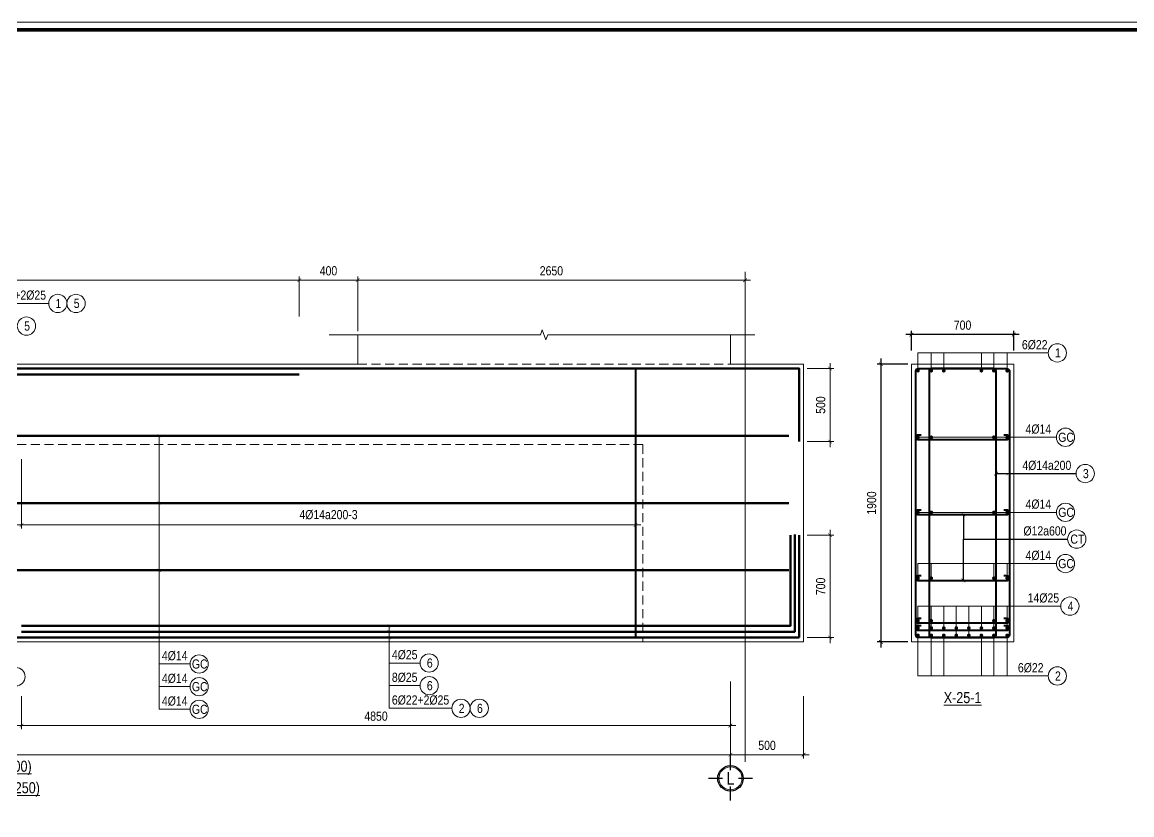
# Model space of a CAD drawing. Header units: millimetres. Extents: x 3014920 to 3563667, y -1638653 to -1356471.
# Drawn here: x 3331030 to 3338621, y -1591736 to -1586316 of the extents above; entities that cross this region are included whole.
import ezdxf
from ezdxf.enums import TextEntityAlignment as Align
from ezdxf.xclip import XClip

# ---------------------------------------------------------------- set-up
doc = ezdxf.new("R2010")
doc.units = ezdxf.units.MM
doc.header["$MEASUREMENT"] = 0
doc.header["$XCLIPFRAME"] = 0
doc.header["$PDMODE"] = 2
for name, pattern in [('6 TANG DIEN HINH 14-15$0$ACAD_ISO10W100', [18, 12, -3, 0, -3]), ('ACAD_ISO04W100', [30, 24, -3, 0, -3]), ('HIDDEN', [0.375, 0.25, -0.125])]:
    doc.linetypes.add(name, pattern=pattern)
doc.layers.get('0').update_dxf_attribs({"lineweight": 9})
doc.layers.get('Defpoints').update_dxf_attribs({"color": 10, "lineweight": 0})
for name, color, linetype, lineweight in [('2', 2, 'Continuous', 20), ('CDAI', 21, 'Continuous', 40), ('CTHEP', 50, 'Continuous', 50), ('DBAO', 90, 'Continuous', 13), ('DGIONG', 130, 'Continuous', 13), ('KTH', 154, 'Continuous', 9), ('Net khuat', 8, 'HIDDEN', 13), ('TEXT', 7, 'Continuous', 15), ('TEXT P X', 1, 'Continuous', 9), ('TRUC', 251, 'ACAD_ISO04W100', 9)]:
    doc.layers.add(name, color=color, linetype=linetype, lineweight=lineweight)
doc.layers.add('8', color=8, linetype='Continuous')
doc.styles.add('HELVECONDENSE', font='VHELVCN_0.TTF')
doc.styles.add('Star-HelCon', font='VHELVCN_0.TTF')
doc.styles.add('TTP-HelCon', font='VHELVCN_0.TTF')
doc.styles.add('VNI-HELVE-CONDENSE', font='VHELVCN_0.TTF')
doc.dimstyles.new('kc-25', dxfattribs={"dimtxt": 62.5, "dimasz": 20, "dimexe": 20, "dimexo": 50, "dimgap": 25, "dimtad": 3, "dimdec": 0, "dimzin": 0, "dimdsep": 46, "dimtxsty": 'VNI-HELVE-CONDENSE', "dimblk": 'DIM', "dimcen": 2.5, "dimclrd": 256, "dimclre": 154, "dimclrt": 7, "dimaunit": 1, "dimadec": 0, "dimazin": 0, "dimtfac": 1, "dimtdec": 0, "dimtix": 1, "dimtmove": 0, "dimatfit": 3, "dimldrblk": 'DOT', "dimfxl": 1, "dimtolj": 1, "dimtzin": 0, "dimarcsym": 0})
doc.dimstyles.new('TTP-25', dxfattribs={"dimscale": 25, "dimtxt": 2.5, "dimasz": 1, "dimexe": 1, "dimexo": 1, "dimgap": 0.09, "dimtad": 0, "dimdec": 4, "dimrnd": 1, "dimzin": 9, "dimdsep": 46, "dimtxsty": 'TTP-HelCon', "dimblk": 'ARCHTICK', "dimcen": 0.09, "dimdle": 1.5, "dimclrd": 256, "dimclre": 256, "dimclrt": 7, "dimadec": 0, "dimazin": 0, "dimtfac": 1, "dimtdec": 4, "dimtmove": 0, "dimatfit": 3, "dimldrblk": 'ARCHTICK', "dimfxl": 1, "dimtvp": 1, "dimtolj": 1, "dimtzin": 0, "dimarcsym": 0})

# ---------------------------------------------------------------- blocks, each defined once
blk = doc.blocks.new('_ArchTick')
at = {"color": 0, "linetype": 'ByBlock', "const_width": 0.15}
blk.add_lwpolyline([(-0.5, -0.5), (0.5, 0.5)], dxfattribs=at)
blk = doc.blocks.new('*D2289')
at = {"layer": 'Defpoints', "color": 0, "transparency": 16777216}
for p in [(3770, -2216.8), (4520, -2216.8), (4520, -2441.8)]:
    blk.add_point(p, dxfattribs=at)
at = {"layer": 'KTH', "lineweight": -2, "transparency": 16777216}
for p, q in [((3770, -2241.8), (3770, -2466.8)), ((4520, -2241.8), (4520, -2466.8)), ((3732.5, -2441.8), (4557.5, -2441.8))]:
    blk.add_line(p, q, dxfattribs=at)
at = {"layer": 'KTH', "lineweight": -2, "transparency": 16777216, "xscale": 25, "yscale": 25, "zscale": 25, "rotation": 180}
blk.add_blockref('_ArchTick', (3770, -2441.8), dxfattribs=at)
at = {"layer": 'KTH', "lineweight": -2, "transparency": 16777216, "xscale": 25, "yscale": 25, "zscale": 25}
blk.add_blockref('_ArchTick', (4520, -2441.8), dxfattribs=at)
at = {"layer": 'KTH', "color": 7, "transparency": 16777216, "insert": (4145, -2377.9), "char_height": 62.5, "attachment_point": 5, "style": 'TTP-HelCon'}
blk.add_mtext('\\A1;750', dxfattribs=at)
blk = doc.blocks.new('*D2291')
at = {"layer": 'Defpoints', "color": 0, "transparency": 16777216}
for p in [(9370, -2114.4), (-1080, -2216.8), (9370, -2641.7)]:
    blk.add_point(p, dxfattribs=at)
at = {"layer": 'KTH', "lineweight": -2, "transparency": 16777216}
for p, q in [((9370, -2139.4), (9370, -2666.7)), ((-1080, -2241.8), (-1080, -2666.7)), ((-1117.5, -2641.7), (9407.5, -2641.7))]:
    blk.add_line(p, q, dxfattribs=at)
at = {"layer": 'KTH', "lineweight": -2, "transparency": 16777216, "xscale": 25, "yscale": 25, "zscale": 25, "rotation": 180}
blk.add_blockref('_ArchTick', (-1080, -2641.7), dxfattribs=at)
at = {"layer": 'KTH', "lineweight": -2, "transparency": 16777216, "xscale": 25, "yscale": 25, "zscale": 25}
blk.add_blockref('_ArchTick', (9370, -2641.7), dxfattribs=at)
at = {"layer": 'KTH', "color": 7, "transparency": 16777216, "insert": (4145, -2577.9), "char_height": 62.5, "attachment_point": 5, "style": 'TTP-HelCon'}
blk.add_mtext('\\A1;10450', dxfattribs=at)
blk = doc.blocks.new('*D2292')
at = {"layer": 'Defpoints', "color": 0, "transparency": 16777216}
for p in [(3770, -594.3), (4520, -594.3), (4520, -1070)]:
    blk.add_point(p, dxfattribs=at)
at = {"layer": 'KTH', "lineweight": -2, "transparency": 16777216}
for p, q in [((3770, -619.3), (3770, -1095)), ((4520, -619.3), (4520, -1095)), ((3732.5, -1070), (4557.5, -1070))]:
    blk.add_line(p, q, dxfattribs=at)
at = {"layer": 'KTH', "lineweight": -2, "transparency": 16777216, "xscale": 25, "yscale": 25, "zscale": 25, "rotation": 180}
blk.add_blockref('_ArchTick', (3770, -1070), dxfattribs=at)
at = {"layer": 'KTH', "lineweight": -2, "transparency": 16777216, "xscale": 25, "yscale": 25, "zscale": 25}
blk.add_blockref('_ArchTick', (4520, -1070), dxfattribs=at)
at = {"layer": 'KTH', "color": 7, "transparency": 16777216, "insert": (4145, -1000.1), "char_height": 62.5, "attachment_point": 5, "style": 'TTP-HelCon'}
blk.add_mtext('\\A1;4Þ14a250-3', dxfattribs=at)
blk = doc.blocks.new('*D2293')
at = {"layer": 'Defpoints', "color": 0, "transparency": 16777216}
for p in [(4520, -2216.8), (9370, -2216.8), (4520, -2441.8)]:
    blk.add_point(p, dxfattribs=at)
at = {"layer": 'KTH', "lineweight": -2, "transparency": 16777216}
for p, q in [((4520, -2241.8), (4520, -2466.8)), ((9370, -2241.8), (9370, -2466.8)), ((9407.5, -2441.8), (4482.5, -2441.8))]:
    blk.add_line(p, q, dxfattribs=at)
at = {"layer": 'KTH', "lineweight": -2, "transparency": 16777216, "xscale": 25, "yscale": 25, "zscale": 25, "rotation": 180}
blk.add_blockref('_ArchTick', (4520, -2441.8), dxfattribs=at)
at = {"layer": 'KTH', "lineweight": -2, "transparency": 16777216, "xscale": 25, "yscale": 25, "zscale": 25}
blk.add_blockref('_ArchTick', (9370, -2441.8), dxfattribs=at)
at = {"layer": 'KTH', "color": 7, "transparency": 16777216, "insert": (6945, -2377.9), "char_height": 62.5, "attachment_point": 5, "style": 'TTP-HelCon'}
blk.add_mtext('\\A1;4850', dxfattribs=at)
blk = doc.blocks.new('*D2294')
at = {"layer": 'Defpoints', "color": 0, "transparency": 16777216}
for p in [(4520, -594.3), (8720, -556.4), (4520, -1070)]:
    blk.add_point(p, dxfattribs=at)
at = {"layer": 'KTH', "lineweight": -2, "transparency": 16777216}
for p, q in [((8720, -581.4), (8720, -1095)), ((4520, -619.3), (4520, -1095)), ((8757.5, -1070), (4482.5, -1070))]:
    blk.add_line(p, q, dxfattribs=at)
at = {"layer": 'KTH', "lineweight": -2, "transparency": 16777216, "xscale": 25, "yscale": 25, "zscale": 25, "rotation": 180}
blk.add_blockref('_ArchTick', (4520, -1070), dxfattribs=at)
at = {"layer": 'KTH', "lineweight": -2, "transparency": 16777216, "xscale": 25, "yscale": 25, "zscale": 25}
blk.add_blockref('_ArchTick', (8720, -1070), dxfattribs=at)
at = {"layer": 'KTH', "color": 7, "transparency": 16777216, "insert": (6620, -1000.1), "char_height": 62.5, "attachment_point": 5, "style": 'TTP-HelCon'}
blk.add_mtext('\\A1;4Þ14a200-3', dxfattribs=at)
blk = doc.blocks.new('DIM')
h = blk.add_hatch(color=1)
h.paths.add_polyline_path([(0.49, 0.29, 1), (0.29, 0.49), (-0.19, 0), (0.19, 0)])
h.paths.add_polyline_path([(0.19, 0), (-0.19, 0), (-0.49, -0.29, 1), (-0.29, -0.49)])
at = {"color": 9}
for p, q in [((-0.19, 0), (-1.5, 0)), ((0.19, 0), (1.5, 0))]:
    blk.add_line(p, q, dxfattribs=at)
at = {"color": 1}
for p, q in [((-0.49, -0.29), (0.29, 0.49)), ((-0.29, -0.49), (0.49, 0.29)), ((-0.19, 0), (0.19, 0))]:
    blk.add_line(p, q, dxfattribs=at)
blk.add_arc((-0.39, -0.39), 0.138, 135, 315, dxfattribs=at)
blk = doc.blocks.new('*D2279')
at = {"layer": 'Defpoints', "color": 0, "transparency": 16777216}
for p in [(9470, 604), (6820, 330), (9470, 330)]:
    blk.add_point(p, dxfattribs=at)
at = {"layer": 'KTH', "lineweight": -2, "transparency": 16777216}
for p, q in [((6820, 355), (6820, 629)), ((9470, 355), (9470, 629)), ((6782.5, 604), (9507.5, 604))]:
    blk.add_line(p, q, dxfattribs=at)
at = {"layer": 'KTH', "lineweight": -2, "transparency": 16777216, "xscale": 25, "yscale": 25, "zscale": 25, "rotation": 180}
blk.add_blockref('_ArchTick', (6820, 604), dxfattribs=at)
at = {"layer": 'KTH', "lineweight": -2, "transparency": 16777216, "xscale": 25, "yscale": 25, "zscale": 25}
blk.add_blockref('_ArchTick', (9470, 604), dxfattribs=at)
at = {"layer": 'KTH', "color": 7, "transparency": 16777216, "insert": (8145, 667.8), "char_height": 62.5, "attachment_point": 5, "style": 'TTP-HelCon'}
blk.add_mtext('\\A1;2650', dxfattribs=at)
blk = doc.blocks.new('*D2280')
at = {"layer": 'Defpoints', "color": 0, "transparency": 16777216}
for p in [(1870, 604), (1870, 330), (6420, 330)]:
    blk.add_point(p, dxfattribs=at)
at = {"layer": 'KTH', "lineweight": -2, "transparency": 16777216}
for p, q in [((1870, 355), (1870, 629)), ((6420, 355), (6420, 629)), ((6457.5, 604), (1832.5, 604))]:
    blk.add_line(p, q, dxfattribs=at)
at = {"layer": 'KTH', "lineweight": -2, "transparency": 16777216, "xscale": 25, "yscale": 25, "zscale": 25, "rotation": 180}
blk.add_blockref('_ArchTick', (1870, 604), dxfattribs=at)
at = {"layer": 'KTH', "lineweight": -2, "transparency": 16777216, "xscale": 25, "yscale": 25, "zscale": 25}
blk.add_blockref('_ArchTick', (6420, 604), dxfattribs=at)
at = {"layer": 'KTH', "color": 7, "transparency": 16777216, "insert": (4145, 667.8), "char_height": 62.5, "attachment_point": 5, "style": 'TTP-HelCon'}
blk.add_mtext('\\A1;4550', dxfattribs=at)
blk = doc.blocks.new('*D2284')
at = {"layer": 'Defpoints', "color": 0, "transparency": 16777216}
for p in [(9870.2, 0), (9870.2, -500), (10051.1, -500)]:
    blk.add_point(p, dxfattribs=at)
at = {"layer": 'KTH', "lineweight": -2, "transparency": 16777216}
for p, q in [((10051.1, 37.5), (10051.1, -537.5)), ((9895.2, 0), (10076.1, 0)), ((9895.2, -500), (10076.1, -500))]:
    blk.add_line(p, q, dxfattribs=at)
at = {"layer": 'KTH', "lineweight": -2, "transparency": 16777216, "xscale": 25, "yscale": 25, "zscale": 25}
for p, rotation in [((10051.1, 0), 90), ((10051.1, -500), 270)]:
    blk.add_blockref('_ArchTick', p, dxfattribs=dict(at, rotation=rotation))
at = {"layer": 'KTH', "color": 7, "transparency": 16777216, "insert": (9987.2, -250), "char_height": 62.5, "attachment_point": 5, "rotation": 90, "style": 'TTP-HelCon'}
blk.add_mtext('\\A1;500', dxfattribs=at)
blk = doc.blocks.new('*D2285')
at = {"layer": 'Defpoints', "color": 0, "transparency": 16777216}
for p in [(9870.2, -1140), (9870.2, -1840), (10051.1, -1840)]:
    blk.add_point(p, dxfattribs=at)
at = {"layer": 'KTH', "lineweight": -2, "transparency": 16777216}
for p, q in [((10051.1, -1102.5), (10051.1, -1877.5)), ((9895.2, -1140), (10076.1, -1140)), ((9895.2, -1840), (10076.1, -1840))]:
    blk.add_line(p, q, dxfattribs=at)
at = {"layer": 'KTH', "lineweight": -2, "transparency": 16777216, "xscale": 25, "yscale": 25, "zscale": 25}
for p, rotation in [((10051.1, -1140), 90), ((10051.1, -1840), 270)]:
    blk.add_blockref('_ArchTick', p, dxfattribs=dict(at, rotation=rotation))
at = {"layer": 'KTH', "color": 7, "transparency": 16777216, "insert": (9987.2, -1490), "char_height": 62.5, "attachment_point": 5, "rotation": 90, "style": 'TTP-HelCon'}
blk.add_mtext('\\A1;700', dxfattribs=at)
blk = doc.blocks.new('dau truc')
blk.add_circle((0, 0), 180)
at = {"layer": '8'}
for p, q in [((0, 127), (0, 345)), ((-127, 0), (-345, 0)), ((0, -345), (0, -127)), ((345, 0), (127, 0))]:
    blk.add_line(p, q, dxfattribs=at)
blk.add_circle((0, 0), 200, dxfattribs=at)
at = {"layer": 'TEXT', "style": 'HELVECONDENSE'}
blk.add_attdef('A', text='', height=233, dxfattribs=at).set_placement((0, 0), align=Align.MIDDLE)
blk = doc.blocks.new('*D2288')
at = {"layer": 'Defpoints', "color": 0, "transparency": 16777216}
for p in [(9370, -2114.4), (9870.2, -2216.8), (9870.2, -2641.7)]:
    blk.add_point(p, dxfattribs=at)
at = {"layer": 'KTH', "lineweight": -2, "transparency": 16777216}
for p, q in [((9370, -2139.4), (9370, -2666.7)), ((9870.2, -2241.8), (9870.2, -2666.7)), ((9332.5, -2641.7), (9907.7, -2641.7))]:
    blk.add_line(p, q, dxfattribs=at)
at = {"layer": 'KTH', "lineweight": -2, "transparency": 16777216, "xscale": 25, "yscale": 25, "zscale": 25, "rotation": 180}
blk.add_blockref('_ArchTick', (9370, -2641.7), dxfattribs=at)
at = {"layer": 'KTH', "lineweight": -2, "transparency": 16777216, "xscale": 25, "yscale": 25, "zscale": 25}
blk.add_blockref('_ArchTick', (9870.2, -2641.7), dxfattribs=at)
at = {"layer": 'KTH', "color": 7, "transparency": 16777216, "insert": (9620.1, -2577.9), "char_height": 62.5, "attachment_point": 5, "style": 'TTP-HelCon'}
blk.add_mtext('\\A1;500', dxfattribs=at)
blk = doc.blocks.new('*D2297')
at = {"layer": 'Defpoints', "color": 0, "transparency": 16777216}
for p in [(6820, 604), (6420, 355), (6820, 230)]:
    blk.add_point(p, dxfattribs=at)
at = {"layer": 'KTH', "lineweight": -2, "transparency": 16777216}
for p, q in [((6420, 380), (6420, 629)), ((6820, 255), (6820, 629)), ((6382.5, 604), (6857.5, 604))]:
    blk.add_line(p, q, dxfattribs=at)
at = {"layer": 'KTH', "lineweight": -2, "transparency": 16777216, "xscale": 25, "yscale": 25, "zscale": 25, "rotation": 180}
blk.add_blockref('_ArchTick', (6420, 604), dxfattribs=at)
at = {"layer": 'KTH', "lineweight": -2, "transparency": 16777216, "xscale": 25, "yscale": 25, "zscale": 25}
blk.add_blockref('_ArchTick', (6820, 604), dxfattribs=at)
at = {"layer": 'KTH', "color": 7, "transparency": 16777216, "insert": (6620, 667.8), "char_height": 62.5, "attachment_point": 5, "style": 'TTP-HelCon'}
blk.add_mtext('\\A1;400', dxfattribs=at)
blk = doc.blocks.new('*D165')
at = {"layer": 'Defpoints', "color": 0, "ltscale": 500, "transparency": 16777216}
for p in [(3337113, -1588654.4), (3336904.7, -1590554.4), (3337113, -1590554.4)]:
    blk.add_point(p, dxfattribs=at)
at = {"layer": 'KTH', "lineweight": -2, "ltscale": 500, "transparency": 16777216}
for p, q in [((3337088, -1588654.4), (3336879.7, -1588654.4)), ((3336904.7, -1588616.9), (3336904.7, -1590591.9)), ((3337088, -1590554.4), (3336879.7, -1590554.4))]:
    blk.add_line(p, q, dxfattribs=at)
at = {"layer": 'KTH', "lineweight": -2, "ltscale": 500, "transparency": 16777216, "xscale": 25, "yscale": 25, "zscale": 25}
for p, rotation in [((3336904.7, -1588654.4), 90), ((3336904.7, -1590554.4), 270)]:
    blk.add_blockref('_ArchTick', p, dxfattribs=dict(at, rotation=rotation))
at = {"layer": 'KTH', "color": 7, "ltscale": 500, "transparency": 16777216, "insert": (3336840.9, -1589604.4), "char_height": 62.5, "attachment_point": 5, "rotation": 90, "style": 'TTP-HelCon'}
blk.add_mtext('\\A1;1900', dxfattribs=at)
blk = doc.blocks.new('*D166')
at = {"layer": 'Defpoints', "color": 0, "ltscale": 500, "transparency": 16777216}
for p in [(3337113, -1588452.2), (3337113, -1588585.4), (3337813, -1588585.4)]:
    blk.add_point(p, dxfattribs=at)
at = {"layer": 'KTH', "lineweight": -2, "ltscale": 500, "transparency": 16777216}
for p, q in [((3337113, -1588560.4), (3337113, -1588427.2)), ((3337813, -1588560.4), (3337813, -1588427.2)), ((3337850.5, -1588452.2), (3337075.5, -1588452.2))]:
    blk.add_line(p, q, dxfattribs=at)
at = {"layer": 'KTH', "lineweight": -2, "ltscale": 500, "transparency": 16777216, "xscale": 25, "yscale": 25, "zscale": 25, "rotation": 180}
blk.add_blockref('_ArchTick', (3337113, -1588452.2), dxfattribs=at)
at = {"layer": 'KTH', "lineweight": -2, "ltscale": 500, "transparency": 16777216, "xscale": 25, "yscale": 25, "zscale": 25}
blk.add_blockref('_ArchTick', (3337813, -1588452.2), dxfattribs=at)
at = {"layer": 'KTH', "color": 7, "ltscale": 500, "transparency": 16777216, "insert": (3337463, -1588388.3), "char_height": 62.5, "attachment_point": 5, "style": 'TTP-HelCon'}
blk.add_mtext('\\A1;700', dxfattribs=at)
blk = doc.blocks.new('2X-27')
at = {"layer": 'CTHEP'}
for p, q in [((-1120, -492.0023), (12349.5441, -492.00231)), ((43600.82369, -952.0023), (-1097.24346, -952.0023)), ((43600.82369, -1412.0023), (-1120, -1412.0023))]:
    blk.add_line(p, q, dxfattribs=at)
at = {"layer": 'DBAO', "linetype": 'Continuous', "flags": 128}
blk.add_lwpolyline([(43950, -2362.0023), (-1150, -2362.0023), (-1150, -462.0023)], dxfattribs=at)
blk = doc.blocks.new('CHG_XX_Khung ten')
blk.add_lwpolyline([(15, 579), (826, 579), (826, 15), (15, 15)], close=True)
at = {"color": 4, "linetype": 'Continuous', "const_width": 1}
blk.add_lwpolyline([(17, 577), (824, 577), (824, 17), (17, 17)], close=True, dxfattribs=at)
blk = doc.blocks.new('2X-25')
at = {"layer": 'CDAI'}
blk.add_lwpolyline([(8720.00004, 0), (8720.00004, -1840)], dxfattribs=at)
at = {"layer": 'CTHEP'}
for p, q in [((9770.24281, -460), (-1234.34951, -460)), ((9770.24087, -920), (-1231.50254, -920)), ((9840.23399, -1140), (9840.23399, -1840)), ((9770.24087, -1380), (-1231.50254, -1380))]:
    blk.add_line(p, q, dxfattribs=at)
for points in [[(-1349.98761, 0), (9840.23399, 0), (9840.23399, -500)], [(1870.00164, -40), (6420.00165, -40)], [(4520.00004, -1800), (9810.22516, -1800), (9810.22516, -1135.60463)], [(4520.00004, -1759.99999), (9780.21633, -1759.99999), (9780.21633, -1140)], [(-1349.98761, -1840), (9840.23399, -1840)]]:
    blk.add_lwpolyline(points, dxfattribs=at)
at = {"layer": 'DBAO', "linetype": 'Continuous'}
for p, q in [((6820.00164, 30), (6820.00164, 230)), ((9370.00164, 30), (9370.00164, 230)), ((1470.00164, 30), (6820.00164, 30)), ((9870.24282, 30), (9369.99969, 30)), ((9870.24282, 30), (9870.24282, -1870))]:
    blk.add_line(p, q, dxfattribs=at)
at = {"layer": 'DBAO', "linetype": 'Continuous', "flags": 128}
blk.add_lwpolyline([(9870.24282, -1870), (-1379.99644, -1870), (-1379.99644, 30)], dxfattribs=at)
at = {"layer": 'DGIONG', "linetype": 'Continuous', "elevation": 0, "flags": 128}
blk.add_lwpolyline([(9537.47194, 230), (8120.00164, 230), (8107.50164, 195.65653), (8082.50164, 264.34347), (8070.00164, 230), (6625.14384, 230)], dxfattribs=at)
at = {"layer": 'DGIONG'}
for centre in [(4768.0932, 445.02234), (4893.0932, 445.02234), (4553.68324, 290.04134), (5735.00951, -2020.75583), (7308.55375, -2013.93133), (4481.9895, -2107.97511), (5735.00951, -2175.73684), (7308.55371, -2168.91234), (5735.00951, -2330.71784), (7526.44321, -2323.89334), (7651.44321, -2323.89334)]:
    blk.add_circle(centre, 62.5, dxfattribs=at)
at = {"layer": 'Net khuat', "ltscale": 250}
for p, q in [((6820.00164, 30), (9369.99969, 30)), ((-479.99835, -519.96736), (8770.00004, -519.98528)), ((8770.00004, -519.98528), (8770.00004, -1870))]:
    blk.add_line(p, q, dxfattribs=at)
at = {"layer": 'TRUC', "linetype": '6 TANG DIEN HINH 14-15$0$ACAD_ISO10W100', "ltscale": 1250}
blk.add_lwpolyline([(9470.00165, 661.49671), (9470.00165, -2689.37138)], dxfattribs=at)
at = {"layer": '2', "ltscale": 300}
ref = blk.add_blockref('dau truc', (9369.99969, -2803.0478), dxfattribs=dict(at, xscale=0.436713129747659, yscale=0.436713129747659, zscale=0.436713129747659))
ref.add_attrib('A', 'L', dxfattribs={"layer": 'TEXT', "height": 87.5, "style": 'HELVECONDENSE'}).set_placement((9369.99969, -2803.0478), align=Align.MIDDLE)
at = {"layer": 'TEXT', "style": 'TTP-HelCon'}
for s, p in [('6Þ22+2Þ25', (4295.28532, 470.87528, 0)), ('4Þ14', (5480.09113, -1994.90289, 0)), ('4Þ25', (7053.63537, -1988.07839, 0)), ('4Þ14', (5480.09113, -2149.88389, 0)), ('8Þ25', (7053.63534, -2143.05939, 0)), ('4Þ14', (5480.09113, -2304.86489, 0)), ('6Þ22+2Þ25', (7053.63534, -2298.04039, 0))]:
    blk.add_text(s, height=62.5, dxfattribs=at).set_placement(p)
at = {"layer": 'TEXT', "style": 'Star-HelCon'}
for s, p in [('1', (4772.25987, 445.02234)), ('5', (4897.25987, 445.02234)), ('5', (4557.84991, 290.04134)), ('GC', (5739.17617, -2020.75583)), ('6', (7312.72042, -2013.93133)), ('GC', (5739.17617, -2175.73684)), ('6', (7312.72038, -2168.91234)), ('GC', (5739.17617, -2330.71784)), ('2', (7530.60988, -2323.89334)), ('6', (7655.60988, -2323.89334))]:
    blk.add_text(s, height=62.5, dxfattribs=at).set_placement(p, align=Align.MIDDLE)
at = {"layer": 'TEXT', "style": 'TTP-HelCon'}
for s, p in [('%%UDH2-X-25(700x1900)', (4181.04108, -2757.57223)), ('%%U(SL : 01CK   L = 11.250)', (4181.04108, -2904.46682))]:
    blk.add_text(s, height=75, dxfattribs=at).set_placement(p, align=Align.CENTER)
at = {"layer": 'KTH'}
for base, p1, p2, picture, middle in [((1870.00164, 604.00461), (6420.00165, 330), (1870.00164, 330), '*D2280', (4145.00164, 667.83794)), ((6820.00164, 604.00461), (6420.00165, 355), (6820.00164, 230), '*D2297', (6620.00164, 667.83794)), ((4520.00004, -2441.77421), (3770.00164, -2216.77421), (4520.00004, -2216.77421), '*D2289', (4145.00084, -2377.94087))]:
    dim = blk.add_linear_dim(base=base, p1=p1, p2=p2, dimstyle='TTP-25', override={"dimtmove": 1}, dxfattribs=at)
    dim.commit()
    dim.dimension.update_dxf_attribs({"geometry": picture, "text_midpoint": middle})
for base, p1, p2, angle, picture, middle in [((9470.00165, 604.00461), (6820.00164, 330), (9470.00165, 330), 180, '*D2279', (8145.00164, 667.83794)), ((10051.05833, -500), (9870.24282, 0), (9870.24282, -500), 90, '*D2284', (9987.225, -250)), ((10051.05833, -1840), (9870.24282, -1140), (9870.24282, -1840), 90, '*D2285', (9987.225, -1490)), ((9370.00164, -2641.72995), (-1079.99838, -2216.77421), (9370.00164, -2114.43346), 180, '*D2291', (4145.00163, -2577.89661)), ((9870.24282, -2641.72995), (9370.00164, -2114.43346), (9870.24282, -2216.77421), 180, '*D2288', (9620.12223, -2577.89661)), ((4520.00004, -2441.77421), (9370.00164, -2216.77421), (4520.00004, -2216.77421), 180, '*D2293', (6945.00084, -2377.94087))]:
    dim = blk.add_linear_dim(base=base, p1=p1, p2=p2, angle=angle, dimstyle='TTP-25', override={"dimtmove": 1}, dxfattribs=at)
    dim.commit()
    dim.dimension.update_dxf_attribs({"geometry": picture, "text_midpoint": middle})
at = {"layer": 'KTH', "color": 1}
dim = blk.add_linear_dim(base=(4520.00004, -1070), p1=(3770.00164, -594.2705), p2=(4520.00004, -594.2705), text='4Þ14a250-3', dimstyle='TTP-25', override={"dimtmove": 1}, dxfattribs=at)
dim.commit()
dim.dimension.update_dxf_attribs({"geometry": '*D2292', "text_midpoint": (4145.00084, -1000.08333)})
dim = blk.add_linear_dim(base=(4520.00004, -1070), p1=(8720.00004, -556.43294), p2=(4520.00004, -594.2705), angle=180, text='4Þ14a200-3', dimstyle='TTP-25', override={"dimtmove": 1}, dxfattribs=at)
dim.commit()
dim.dimension.update_dxf_attribs({"geometry": '*D2294', "text_midpoint": (6620.00004, -1000.08333)})
at = {"layer": 'DGIONG'}
for points in [[(4276.77348, -40), (4276.77329, 445.02234), (4705.5932, 445.02234)], [(5461.57928, -460), (5461.5791, -2020.75583), (5672.50951, -2020.75583)], [(5461.57927, -920), (5461.5791, -2175.73684), (5672.50951, -2175.73684)], [(5461.57927, -1380), (5461.5791, -2330.71784), (5672.50951, -2330.71784)], [(7035.12346, -1800), (7035.1233, -2168.91234), (7246.05371, -2168.91234)], [(7035.12345, -1760), (7035.12334, -2013.93133), (7246.05375, -2013.93133)], [(7035.12342, -1840), (7035.1233, -2323.89334), (7463.94321, -2323.89334)]]:
    blk.add_leader(points, dimstyle='kc-25', override={"dimtad": 0, "dimldrblk": 'ArchTick', "dimfxl": 100, "dimarcsym": 1}, dxfattribs=at)

msp = doc.modelspace()

# ---------------------------------------------------------------- linework, layer by layer
at = {"layer": 'CDAI'}
for points in [[(3337161.71543, -1588684.40878), (3337764.21543, -1588684.40878, -0.4142135624), (3337782.96543, -1588703.15878), (3337782.96543, -1590505.65878, -0.4142135624), (3337764.21543, -1590524.40878), (3337161.71543, -1590524.40878, -0.4142135624), (3337142.96543, -1590505.65878), (3337142.96543, -1588703.15878, -0.4142135624)], [(3337673.50115, -1588684.40878), (3337252.42972, -1588684.40878, 0.4142135624), (3337233.67972, -1588703.15878), (3337233.67972, -1590505.65879, 0.4142135624), (3337252.42972, -1590524.40879), (3337673.50115, -1590524.40878, 0.4142135624), (3337692.25115, -1590505.65878), (3337692.25115, -1588703.15878, 0.4142135624)]]:
    msp.add_lwpolyline(points, format="xyb", close=True, dxfattribs=at)
at = {"layer": 'CDAI', "elevation": 0}
for points in [[(3337179.88542, -1589139.67871), (3337157.96543, -1589139.67871, 0.4142135624), (3337142.96543, -1589154.67871), (3337142.96543, -1589154.67871, 0.4142135624), (3337157.96543, -1589169.67871), (3337767.96543, -1589169.67871, 0.4142135624), (3337782.96543, -1589154.67871), (3337782.96543, -1589154.67871, 0.4142135624), (3337767.96543, -1589139.67871), (3337746.04544, -1589139.67871)], [(3337179.88542, -1589653.01204), (3337157.96543, -1589653.01204, 0.4142135624), (3337142.96543, -1589668.01204), (3337142.96543, -1589668.01204, 0.4142135624), (3337157.96543, -1589683.01204), (3337767.96543, -1589683.01204, 0.4142135624), (3337782.96543, -1589668.01204), (3337782.96543, -1589668.01204, 0.4142135624), (3337767.96543, -1589653.01204), (3337746.04544, -1589653.01204)], [(3337179.88542, -1590103.34538), (3337157.96543, -1590103.34538, 0.4142135624), (3337142.96543, -1590118.34538), (3337142.96543, -1590118.34538, 0.4142135624), (3337157.96543, -1590133.34538), (3337767.96543, -1590133.34538, 0.4142135624), (3337782.96543, -1590118.34538), (3337782.96543, -1590118.34538, 0.4142135624), (3337767.96543, -1590103.34538), (3337746.04544, -1590103.34538)]]:
    msp.add_lwpolyline(points, format="xyb", dxfattribs=at)
at = {"layer": 'CDAI'}
for points in [[(3337179.88542, -1590394.40879), (3337157.96543, -1590394.40879, 0.4142135624), (3337142.96543, -1590409.40879), (3337142.96543, -1590409.40879, 0.4142135624), (3337157.96543, -1590424.40879), (3337767.96543, -1590424.40879, 0.4142135624), (3337782.96543, -1590409.40879), (3337782.96543, -1590409.40879, 0.4142135624), (3337767.96543, -1590394.40879), (3337746.04544, -1590394.40879)], [(3337179.88542, -1590444.40879), (3337157.96543, -1590444.40879, 0.4142135624), (3337142.96543, -1590459.40879), (3337142.96543, -1590459.40879, 0.4142135624), (3337157.96543, -1590474.40879), (3337767.96543, -1590474.40879, 0.4142135624), (3337782.96543, -1590459.40879), (3337782.96543, -1590459.40879, 0.4142135624), (3337767.96543, -1590444.40879), (3337746.04544, -1590444.40879)]]:
    msp.add_lwpolyline(points, format="xyb", dxfattribs=at)
at = {"layer": 'CTHEP', "const_width": 12.5}
for points in [[(3337151.71543, -1588699.40878, 1), (3337164.21543, -1588699.40878, 1)], [(3337242.42972, -1588699.40879, -1), (3337254.92972, -1588699.40879, -1)], [(3337328.144, -1588699.40879, -1), (3337340.644, -1588699.40879, -1)], [(3337597.78686, -1588699.40879, 1), (3337585.28686, -1588699.40879, 1)], [(3337683.50115, -1588699.40879, 1), (3337671.00115, -1588699.40879, 1)], [(3337761.71543, -1588699.40878, 1), (3337774.21543, -1588699.40878, 1)], [(3337151.71543, -1590409.40879, -1), (3337164.21543, -1590409.40879, -1)], [(3337242.42972, -1590409.40878, 1), (3337254.92972, -1590409.40878, 1)], [(3337683.50115, -1590409.40878, -1), (3337671.00115, -1590409.40878, -1)], [(3337761.71543, -1590409.40879, -1), (3337774.21543, -1590409.40879, -1)], [(3337151.71543, -1590459.40879, -1), (3337164.21543, -1590459.40879, -1)], [(3337151.71543, -1590509.40878, 1), (3337164.21543, -1590509.40878, 1)], [(3337242.42972, -1590459.40878, 1), (3337254.92972, -1590459.40878, 1)], [(3337242.42972, -1590509.40878, 1), (3337254.92972, -1590509.40878, 1)], [(3337328.144, -1590459.40878, 1), (3337340.644, -1590459.40878, 1)], [(3337328.144, -1590509.40878, 1), (3337340.644, -1590509.40878, 1)], [(3337413.85829, -1590459.40878, 1), (3337426.35829, -1590459.40878, 1)], [(3337413.85829, -1590509.40878, 1), (3337426.35829, -1590509.40878, 1)], [(3337512.07258, -1590459.40878, -1), (3337499.57258, -1590459.40878, -1)], [(3337512.07258, -1590509.40878, -1), (3337499.57258, -1590509.40878, -1)], [(3337597.78686, -1590459.40878, -1), (3337585.28686, -1590459.40878, -1)], [(3337597.78686, -1590509.40878, -1), (3337585.28686, -1590509.40878, -1)], [(3337683.50115, -1590459.40878, -1), (3337671.00115, -1590459.40878, -1)], [(3337683.50115, -1590509.40878, -1), (3337671.00115, -1590509.40878, -1)], [(3337761.71543, -1590459.40879, -1), (3337774.21543, -1590459.40879, -1)], [(3337761.71543, -1590509.40878, 1), (3337774.21543, -1590509.40878, 1)]]:
    msp.add_lwpolyline(points, format="xyb", close=True, dxfattribs=at)
at = {"layer": 'CTHEP', "const_width": 12.5, "elevation": 0}
for points in [[(3337151.71543, -1589154.67871, 1), (3337164.21543, -1589154.67871, 1)], [(3337242.42972, -1589154.67871, 1), (3337254.92972, -1589154.67871, 1)], [(3337671.00115, -1589154.67871, 1), (3337683.50115, -1589154.67871, 1)], [(3337761.71543, -1589154.67871, 1), (3337774.21543, -1589154.67871, 1)], [(3337151.71543, -1589668.01204, 1), (3337164.21543, -1589668.01204, 1)], [(3337242.42972, -1589668.01204, 1), (3337254.92972, -1589668.01204, 1)], [(3337671.00115, -1589668.01204, 1), (3337683.50115, -1589668.01204, 1)], [(3337761.71543, -1589668.01204, 1), (3337774.21543, -1589668.01204, 1)], [(3337151.71543, -1590118.34538, 1), (3337164.21543, -1590118.34538, 1)], [(3337242.42972, -1590118.34538, 1), (3337254.92972, -1590118.34538, 1)], [(3337671.00115, -1590118.34538, 1), (3337683.50115, -1590118.34538, 1)], [(3337761.71543, -1590118.34538, 1), (3337774.21543, -1590118.34538, 1)]]:
    msp.add_lwpolyline(points, format="xyb", close=True, dxfattribs=at)
at = {"layer": 'DBAO', "flags": 128}
for points in [[(3337112.96543, -1588654.40878), (3337812.96543, -1588654.40878)], [(3337812.96543, -1588654.40878), (3337812.96543, -1590554.40878), (3337112.96543, -1590554.40878), (3337112.96543, -1588654.40878)]]:
    msp.add_lwpolyline(points, dxfattribs=at)
at = {"layer": 'DGIONG'}
for p, q in [((3337157.96543, -1588699.40878), (3337157.96543, -1588577.65878)), ((3337157.96543, -1588577.65878), (3338048.56194, -1588577.65878)), ((3337248.67972, -1588699.40879), (3337248.67972, -1588577.65879)), ((3337334.394, -1588699.40879), (3337334.394, -1588577.65879)), ((3337591.53686, -1588699.40879), (3337591.53686, -1588577.65879)), ((3337677.25115, -1588699.40879), (3337677.25115, -1588577.65879)), ((3337767.96543, -1588699.40878), (3337767.96543, -1588577.65878)), ((3337157.96543, -1589154.67871), (3338104.5265, -1589154.67871)), ((3337157.96543, -1589668.01204), (3338104.5265, -1589668.01204)), ((3337157.96543, -1590018.34538), (3338104.5265, -1590018.34538)), ((3337157.96543, -1590118.34538), (3337157.96543, -1590018.34538)), ((3337248.67972, -1590118.34538), (3337248.67972, -1590018.34538)), ((3337677.25115, -1590118.34538), (3337677.25115, -1590018.34538)), ((3337767.96543, -1590118.34538), (3337767.96543, -1590018.34538)), ((3337157.96543, -1590309.40879), (3338134.71682, -1590309.40879)), ((3337157.96543, -1590459.40879), (3337157.96543, -1590309.40879)), ((3337248.67972, -1590459.40878), (3337248.67972, -1590309.40879)), ((3337334.394, -1590459.40878), (3337334.394, -1590309.40879)), ((3337420.10829, -1590309.40879), (3337420.10829, -1590509.40878)), ((3337505.82258, -1590309.40879), (3337505.82258, -1590509.40878)), ((3337591.53686, -1590459.40878), (3337591.53686, -1590309.40879)), ((3337677.25115, -1590459.40878), (3337677.25115, -1590309.40879)), ((3337767.96543, -1590459.40879), (3337767.96543, -1590309.40879)), ((3337157.96543, -1590786.81061), (3337157.96543, -1590509.40878)), ((3337248.67972, -1590509.40879), (3337248.67972, -1590786.81061)), ((3337334.394, -1590509.40879), (3337334.394, -1590786.81061)), ((3337591.53686, -1590509.40879), (3337591.53686, -1590786.81061)), ((3337677.25115, -1590509.40879), (3337677.25115, -1590786.81061)), ((3337767.96543, -1590786.81061), (3337767.96543, -1590509.40878)), ((3337157.96543, -1590786.81061), (3338048.56194, -1590786.81061))]:
    msp.add_line(p, q, dxfattribs=at)
for centre in [(3338111.06194, -1588577.65878), (3338167.0265, -1589154.67871), (3338301.97989, -1589402.69932), (3338167.0265, -1589668.01204), (3338244.12939, -1589851.06727), (3338167.0265, -1590018.34538), (3338197.21682, -1590309.40879), (3338111.06194, -1590786.81061)]:
    msp.add_circle(centre, 62.5, dxfattribs=at)

# ---------------------------------------------------------------- block references
at = {"layer": 'DBAO'}
ref = msp.add_blockref('2X-27', (3334818.73441, -1590088.81223), dxfattribs=at)
XClip(ref).set_block_clipping_path([(11544.198188289, -4231.3368673905), (28243.0337641043, 539.301314803)])
at = {"layer": 'TEXT P X', "color": 5}
msp.add_blockref('2X-25', (3326505.10214, -1588684.40879), dxfattribs=at)

# ---------------------------------------------------------------- texts
at = {"layer": 'TEXT', "style": 'TTP-HelCon'}
for s, p in [('6Þ22', (3337868.92377, -1588552.65878)), ('4Þ14', (3337893.69123, -1589129.67871)), ('4Þ14a200', (3337872.13159, -1589377.69932)), ('4Þ14', (3337893.69123, -1589643.01204)), ('Þ12a600', (3337879.04397, -1589826.06727)), ('4Þ14', (3337893.69123, -1589993.34538)), ('14Þ25', (3337908.33755, -1590284.40879)), ('6Þ22', (3337841.42377, -1590761.81061))]:
    msp.add_text(s, height=62.5, dxfattribs=at).set_placement(p)
at = {"layer": 'TEXT', "style": 'Star-HelCon'}
for s, p in [('1', (3338115.22861, -1588577.65878)), ('GC', (3338171.19316, -1589154.67871)), ('3', (3338306.14656, -1589402.69932)), ('GC', (3338171.19316, -1589668.01204)), ('CT', (3338248.29606, -1589851.06727)), ('GC', (3338171.19316, -1590018.34538)), ('4', (3338201.38348, -1590309.40879)), ('2', (3338115.22861, -1590786.81061))]:
    msp.add_text(s, height=62.5, dxfattribs=at).set_placement(p, align=Align.MIDDLE)
at = {"layer": 'TEXT', "style": 'TTP-HelCon'}
msp.add_text('%%UX-25-1', height=75, dxfattribs=at).set_placement((3337462.96543, -1590972.39677), align=Align.CENTER)

# ---------------------------------------------------------------- dimensions: what is measured, and where the dimension line sits
at = {"layer": 'KTH', "ltscale": 500}
dim = msp.add_linear_dim(base=(3337112.96543, -1588452.15878), p1=(3337812.96543, -1588585.39684), p2=(3337112.96543, -1588585.39684), dimstyle='TTP-25', dxfattribs=at)
dim.commit()
dim.dimension.update_dxf_attribs({"geometry": '*D166', "text_midpoint": (3337462.96543, -1588388.32545)})
dim = msp.add_linear_dim(base=(3336904.72779, -1590554.40878), p1=(3337112.96543, -1588654.40878), p2=(3337112.96543, -1590554.40878), angle=90, dimstyle='TTP-25', dxfattribs=at)
dim.commit()
dim.dimension.update_dxf_attribs({"geometry": '*D165', "text_midpoint": (3336840.89446, -1589604.40878)})

# ---------------------------------------------------------------- leaders
at = {"layer": 'DGIONG'}
for points in [[(3337692.25115, -1589402.69932), (3338239.47989, -1589402.69932)], [(3337776.05305, -1589402.69932), (3338239.47989, -1589402.69932)], [(3337468.60961, -1589683.01204), (3337468.60961, -1589851.06727), (3338181.62939, -1589851.06727)], [(3337468.60961, -1590133.34538), (3337468.60961, -1589851.06727), (3338181.62939, -1589851.06727)]]:
    msp.add_leader(points, dimstyle='TTP-25', dxfattribs=at)

# ---------------------------------------------------------------- next in the draw order: block references
at = {"color": 5, "xscale": 25.92478421704392, "yscale": 25.92478421704392, "zscale": 25.92478421704392}
msp.add_blockref('CHG_XX_Khung ten', (3323837.03672, -1601326.46106), dxfattribs=at)

doc.saveas('drawing.dxf')
